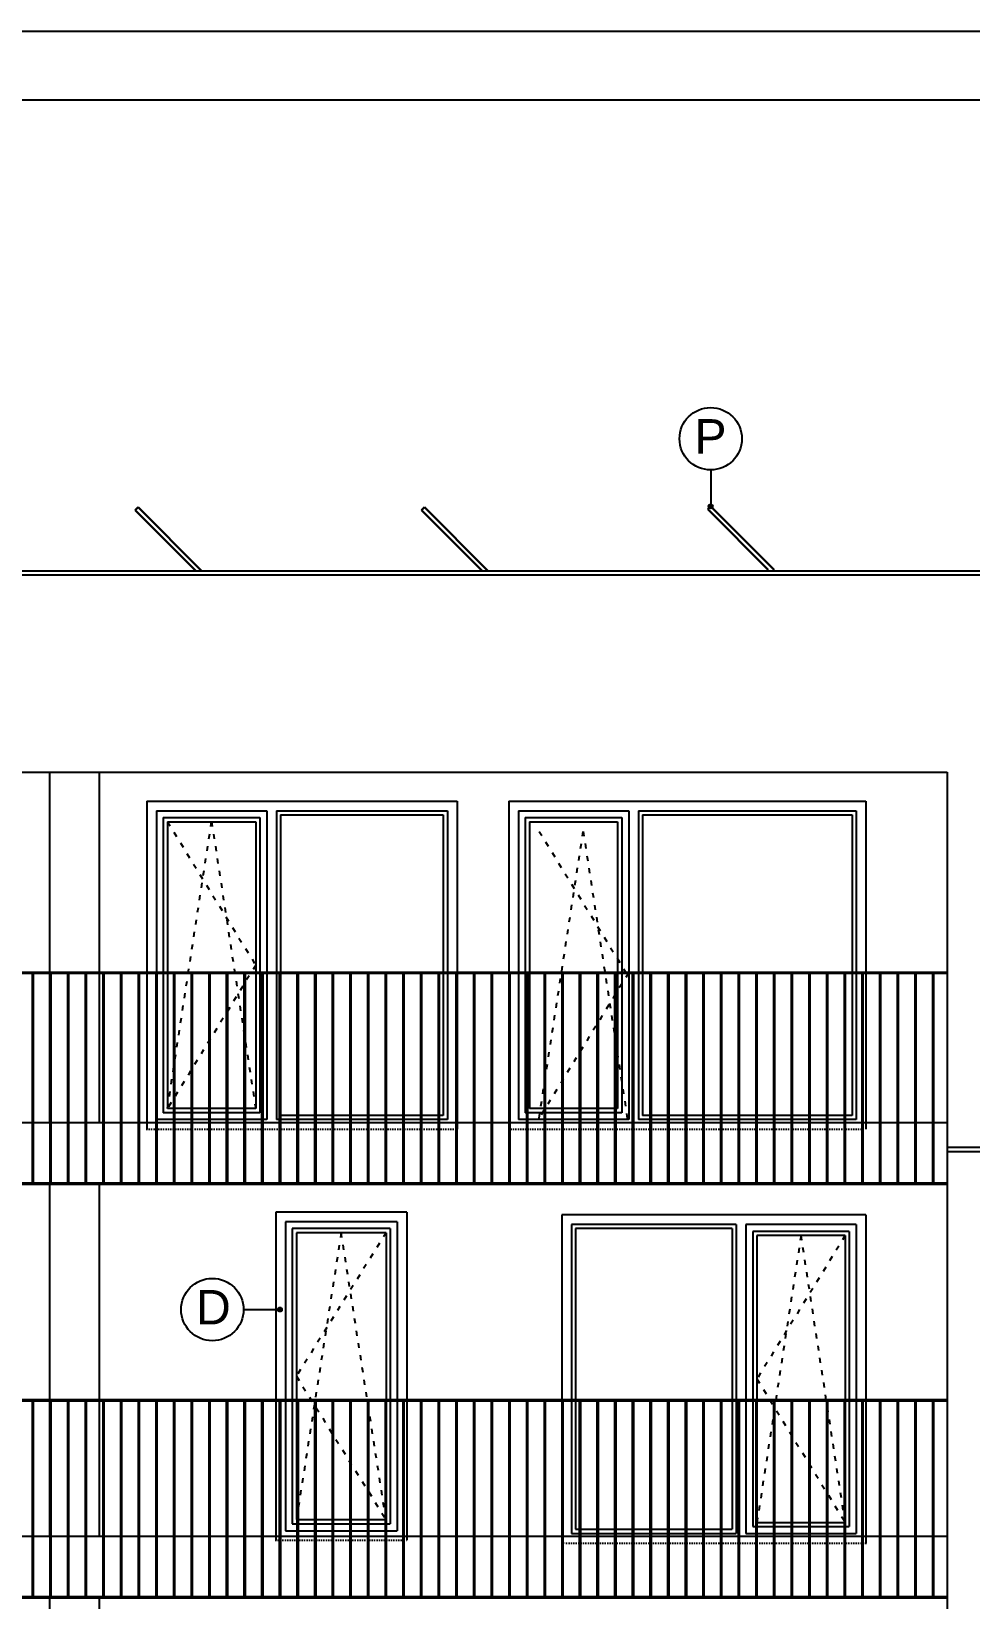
# Model space of a CAD drawing. Extents: x 3792242 to 5145247, y -1546315 to -1031918.
# Drawn here: x 4164849 to 4171661, y -1500436 to -1489065 of the extents above; entities that cross this region are included whole.
import ezdxf

# ---------------------------------------------------------------- set-up
doc = ezdxf.new("R2010")
doc.units = 0
doc.header["$MEASUREMENT"] = 0
doc.linetypes.add('ACAD_ISO03W100', pattern=[30, 12, -18])
doc.linetypes.add('ACAD_ISO07W100', pattern=[3.5, 0.5, -3])
for name, color, linetype in [('OKNÁ', 143, 'CONTINUOUS'), ('POZEMOK', 7, 'CONTINUOUS'), ('TENKÁ', 7, 'CONTINUOUS'), ('ZZ-elektro', 221, 'CONTINUOUS')]:
    doc.layers.add(name, color=color, linetype=linetype)
doc.styles.add('ARIAL', font='arial.ttf')

msp = doc.modelspace()

# ---------------------------------------------------------------- hatches: boundary and pattern name
at = {"layer": 'TENKÁ', "ltscale": 0.25}
h = msp.add_hatch(color=256, dxfattribs=at)
h.dxf.hatch_style = 1
h.paths.add_polyline_path([(4169761.063, -1492509.193, 1), (4169791.063, -1492509.193, 1)])
h = msp.add_hatch(color=256, dxfattribs=at)
h.dxf.hatch_style = 1
h.paths.add_polyline_path([(4166652.007, -1498347.371, 1), (4166652.007, -1498317.371, 1)])

# ---------------------------------------------------------------- linework, layer by layer
at = {"layer": 'OKNÁ'}
for p, q in [((4166656.276, -1494745.641), (4167836.276, -1494745.641)), ((4166656.276, -1494745.641), (4166656.276, -1496925.641)), ((4167836.276, -1494745.641), (4167836.276, -1496925.641)), ((4169281.276, -1494745.641), (4170801.276, -1494745.641)), ((4169281.276, -1494745.641), (4169281.276, -1496925.641)), ((4170801.276, -1494745.641), (4170801.276, -1496925.641)), ((4165836.276, -1494795.641), (4165836.276, -1496875.641)), ((4165836.276, -1494795.641), (4166476.276, -1494795.641)), ((4166476.276, -1494795.641), (4166476.276, -1496875.641)), ((4168461.276, -1494795.641), (4168461.276, -1496875.641)), ((4168461.276, -1494795.641), (4169101.276, -1494795.641)), ((4169101.276, -1494795.641), (4169101.276, -1496875.641)), ((4166476.276, -1496875.641), (4165836.276, -1496875.641)), ((4169101.276, -1496875.641), (4168461.276, -1496875.641)), ((4167836.276, -1496925.641), (4166656.276, -1496925.641)), ((4170801.276, -1496925.641), (4169281.276, -1496925.641)), ((4167421.276, -1497775.641), (4166771.276, -1497775.641)), ((4166771.276, -1497775.641), (4166771.276, -1499855.641)), ((4167421.276, -1497775.641), (4167421.276, -1499855.641)), ((4169931.276, -1497745.641), (4168796.276, -1497745.641)), ((4168796.276, -1497745.641), (4168796.276, -1499925.641)), ((4169931.276, -1497745.641), (4169931.276, -1499925.641)), ((4170751.276, -1497795.641), (4170111.276, -1497795.641)), ((4170111.276, -1497795.641), (4170111.276, -1499875.641)), ((4170751.276, -1497795.641), (4170751.276, -1499875.641)), ((4166771.276, -1499855.641), (4167421.276, -1499855.641)), ((4170111.276, -1499875.641), (4170751.276, -1499875.641)), ((4168796.276, -1499925.641), (4169931.276, -1499925.641))]:
    msp.add_line(p, q, dxfattribs=at)
at = {"layer": 'OKNÁ', "linetype": 'ACAD_ISO03W100', "ltscale": 3}
for p, q in [((4165836.276, -1494795.641), (4166476.276, -1495835.641)), ((4165836.276, -1496875.641), (4166156.276, -1494795.641)), ((4166156.276, -1494795.641), (4166476.276, -1496875.641)), ((4168531.276, -1494865.641), (4169171.276, -1495905.641)), ((4168531.276, -1496945.641), (4168851.276, -1494865.641)), ((4168851.276, -1494865.641), (4169171.276, -1496945.641)), ((4166476.276, -1495835.641), (4165836.276, -1496875.641)), ((4169178.661, -1495893.641), (4168531.276, -1496945.641)), ((4167421.276, -1497775.641), (4166771.276, -1498815.641)), ((4167096.276, -1497775.641), (4166771.276, -1499855.641)), ((4167421.276, -1499855.641), (4167096.276, -1497775.641)), ((4170751.276, -1497795.641), (4170111.276, -1498835.641)), ((4170431.276, -1497795.641), (4170111.276, -1499875.641)), ((4170751.276, -1499875.641), (4170431.276, -1497795.641)), ((4166771.276, -1498815.641), (4167421.276, -1499855.641)), ((4170111.276, -1498835.641), (4170751.276, -1499875.641))]:
    msp.add_line(p, q, dxfattribs=at)
at = {"layer": 'POZEMOK', "color": 8, "ltscale": 0.15}
for p, q in [((4158561.276, -1495885.641), (4171491.276, -1495885.641)), ((4158561.276, -1495893.641), (4171491.276, -1495893.641)), ((4164855.276, -1495893.641), (4164855.276, -1497415.641)), ((4164863.276, -1495893.641), (4164863.276, -1497415.641)), ((4164983.276, -1495893.641), (4164983.276, -1497415.641)), ((4164991.276, -1495893.641), (4164991.276, -1497415.641)), ((4165111.276, -1495893.641), (4165111.276, -1497425.641)), ((4165119.276, -1495893.641), (4165119.276, -1497425.641)), ((4165239.276, -1495893.641), (4165239.276, -1497415.641)), ((4165247.276, -1495893.641), (4165247.276, -1497415.641)), ((4165367.276, -1495893.641), (4165367.276, -1497415.641)), ((4165375.276, -1495893.641), (4165375.276, -1497415.641)), ((4165495.276, -1495893.641), (4165495.276, -1497415.641)), ((4165503.276, -1495893.641), (4165503.276, -1497415.641)), ((4165623.276, -1495893.641), (4165623.276, -1497415.641)), ((4165631.276, -1495893.641), (4165631.276, -1497415.641)), ((4165751.276, -1495893.641), (4165751.276, -1497415.641)), ((4165759.276, -1495893.641), (4165759.276, -1497415.641)), ((4165879.276, -1495893.641), (4165879.276, -1497415.641)), ((4165887.276, -1495893.641), (4165887.276, -1497415.641)), ((4166007.276, -1495893.641), (4166007.276, -1497415.641)), ((4166015.276, -1495893.641), (4166015.276, -1497415.641)), ((4166135.276, -1495893.641), (4166135.276, -1497415.641)), ((4166143.276, -1495893.641), (4166143.276, -1497415.641)), ((4166263.276, -1495893.641), (4166263.276, -1497415.641)), ((4166271.276, -1495893.641), (4166271.276, -1497415.641)), ((4166391.276, -1495893.641), (4166391.276, -1497415.641)), ((4166399.276, -1495893.641), (4166399.276, -1497415.641)), ((4166519.276, -1495893.641), (4166519.276, -1497415.641)), ((4166527.276, -1495893.641), (4166527.276, -1497415.641)), ((4166647.276, -1495893.641), (4166647.276, -1497415.641)), ((4166655.276, -1495893.641), (4166655.276, -1497415.641)), ((4166775.276, -1495893.641), (4166775.276, -1497415.641)), ((4166783.276, -1495893.641), (4166783.276, -1497415.641)), ((4166903.276, -1495893.641), (4166903.276, -1497415.641)), ((4166911.276, -1495893.641), (4166911.276, -1497415.641)), ((4167031.276, -1495893.641), (4167031.276, -1497415.641)), ((4167039.276, -1495893.641), (4167039.276, -1497415.641)), ((4167159.276, -1495893.641), (4167159.276, -1497415.641)), ((4167167.276, -1495893.641), (4167167.276, -1497415.641)), ((4167287.276, -1495893.641), (4167287.276, -1497415.641)), ((4167295.276, -1495893.641), (4167295.276, -1497415.641)), ((4167415.276, -1495893.641), (4167415.276, -1497415.641)), ((4167423.276, -1495893.641), (4167423.276, -1497415.641)), ((4167543.276, -1495893.641), (4167543.276, -1497415.641)), ((4167551.276, -1495893.641), (4167551.276, -1497415.641)), ((4167671.276, -1495893.641), (4167671.276, -1497415.641)), ((4167679.276, -1495893.641), (4167679.276, -1497415.641)), ((4167799.276, -1495893.641), (4167799.276, -1497415.641)), ((4167807.276, -1495893.641), (4167807.276, -1497415.641)), ((4167927.276, -1495893.641), (4167927.276, -1497415.641)), ((4167935.276, -1495893.641), (4167935.276, -1497415.641)), ((4168055.276, -1495893.641), (4168055.276, -1497415.641)), ((4168063.276, -1495893.641), (4168063.276, -1497415.641)), ((4168183.276, -1495893.641), (4168183.276, -1497415.641)), ((4168191.276, -1495893.641), (4168191.276, -1497415.641)), ((4168311.276, -1495893.641), (4168311.276, -1497415.641)), ((4168319.276, -1495893.641), (4168319.276, -1497415.641)), ((4168439.276, -1495893.641), (4168439.276, -1497415.641)), ((4168447.276, -1495893.641), (4168447.276, -1497415.641)), ((4168567.276, -1495893.641), (4168567.276, -1497415.641)), ((4168575.276, -1495893.641), (4168575.276, -1497415.641)), ((4168695.276, -1495893.641), (4168695.276, -1497415.641)), ((4168703.276, -1495893.641), (4168703.276, -1497415.641)), ((4168823.276, -1495893.641), (4168823.276, -1497415.641)), ((4168831.276, -1495893.641), (4168831.276, -1497415.641)), ((4168951.276, -1495893.641), (4168951.276, -1497415.641)), ((4168959.276, -1495893.641), (4168959.276, -1497415.641)), ((4169079.276, -1495893.641), (4169079.276, -1497415.641)), ((4169087.276, -1495893.641), (4169087.276, -1497415.641)), ((4169207.276, -1495893.641), (4169207.276, -1497415.641)), ((4169215.276, -1495893.641), (4169215.276, -1497415.641)), ((4169335.276, -1495893.641), (4169335.276, -1497415.641)), ((4169343.276, -1495893.641), (4169343.276, -1497415.641)), ((4169463.276, -1495893.641), (4169463.276, -1497415.641)), ((4169471.276, -1495893.641), (4169471.276, -1497415.641)), ((4169591.276, -1495893.641), (4169591.276, -1497415.641)), ((4169599.276, -1495893.641), (4169599.276, -1497415.641)), ((4169719.276, -1495893.641), (4169719.276, -1497415.641)), ((4169727.276, -1495893.641), (4169727.276, -1497415.641)), ((4169847.276, -1495893.641), (4169847.276, -1497415.641)), ((4169855.276, -1495893.641), (4169855.276, -1497415.641)), ((4169975.276, -1495893.641), (4169975.276, -1497415.641)), ((4169983.276, -1495893.641), (4169983.276, -1497415.641)), ((4170103.276, -1495893.641), (4170103.276, -1497415.641)), ((4170111.276, -1495893.641), (4170111.276, -1497415.641)), ((4170231.276, -1495893.641), (4170231.276, -1497415.641)), ((4170239.276, -1495893.641), (4170239.276, -1497415.641)), ((4170359.276, -1495893.641), (4170359.276, -1497415.641)), ((4170367.276, -1495893.641), (4170367.276, -1497415.641)), ((4170487.276, -1495893.641), (4170487.276, -1497425.641)), ((4170495.276, -1495893.641), (4170495.276, -1497425.641)), ((4170615.276, -1495893.641), (4170615.276, -1497415.641)), ((4170623.276, -1495893.641), (4170623.276, -1497415.641)), ((4170743.276, -1495893.641), (4170743.276, -1497415.641)), ((4170751.276, -1495893.641), (4170751.276, -1497415.641)), ((4170871.276, -1495893.641), (4170871.276, -1497415.641)), ((4170879.276, -1495893.641), (4170879.276, -1497415.641)), ((4170999.276, -1495893.641), (4170999.276, -1497415.641)), ((4171007.276, -1495893.641), (4171007.276, -1497415.641)), ((4171127.276, -1495893.641), (4171127.276, -1497415.641)), ((4171135.276, -1495893.641), (4171135.276, -1497415.641)), ((4171255.276, -1495893.641), (4171255.276, -1497415.641)), ((4171263.276, -1495893.641), (4171263.276, -1497415.641)), ((4171383.276, -1495893.641), (4171383.276, -1497415.641)), ((4171391.276, -1495893.641), (4171391.276, -1497415.641)), ((4158611.276, -1496975.641), (4171491.276, -1496975.641)), ((4171491.276, -1497415.641), (4158561.276, -1497415.641)), ((4171491.276, -1497425.641), (4158561.276, -1497425.641)), ((4158561.276, -1498985.641), (4171491.276, -1498985.641)), ((4158561.276, -1498993.641), (4171491.276, -1498993.641)), ((4164855.276, -1498993.641), (4164855.276, -1500415.641)), ((4164863.276, -1498993.641), (4164863.276, -1500415.641)), ((4164983.276, -1498993.641), (4164983.276, -1500415.641)), ((4164991.276, -1498993.641), (4164991.276, -1500415.641)), ((4165111.276, -1498993.641), (4165111.276, -1500425.641)), ((4165119.276, -1498993.641), (4165119.276, -1500425.641)), ((4165239.276, -1498993.641), (4165239.276, -1500415.641)), ((4165247.276, -1498993.641), (4165247.276, -1500415.641)), ((4165367.276, -1498993.641), (4165367.276, -1500415.641)), ((4165375.276, -1498993.641), (4165375.276, -1500415.641)), ((4165495.276, -1498993.641), (4165495.276, -1500415.641)), ((4165503.276, -1498993.641), (4165503.276, -1500415.641)), ((4165623.276, -1498993.641), (4165623.276, -1500415.641)), ((4165631.276, -1498993.641), (4165631.276, -1500415.641)), ((4165751.276, -1498993.641), (4165751.276, -1500415.641)), ((4165759.276, -1498993.641), (4165759.276, -1500415.641)), ((4165879.276, -1498993.641), (4165879.276, -1500415.641)), ((4165887.276, -1498993.641), (4165887.276, -1500415.641)), ((4166007.276, -1498993.641), (4166007.276, -1500415.641)), ((4166015.276, -1498993.641), (4166015.276, -1500415.641)), ((4166135.276, -1498993.641), (4166135.276, -1500415.641)), ((4166143.276, -1498993.641), (4166143.276, -1500415.641)), ((4166263.276, -1498993.641), (4166263.276, -1500415.641)), ((4166271.276, -1498993.641), (4166271.276, -1500415.641)), ((4166391.276, -1498993.641), (4166391.276, -1500415.641)), ((4166399.276, -1498993.641), (4166399.276, -1500415.641)), ((4166519.276, -1498993.641), (4166519.276, -1500415.641)), ((4166527.276, -1498993.641), (4166527.276, -1500415.641)), ((4166647.276, -1498993.641), (4166647.276, -1500415.641)), ((4166655.276, -1498993.641), (4166655.276, -1500415.641)), ((4166775.276, -1498993.641), (4166775.276, -1500415.641)), ((4166783.276, -1498993.641), (4166783.276, -1500415.641)), ((4166903.276, -1498993.641), (4166903.276, -1500415.641)), ((4166911.276, -1498993.641), (4166911.276, -1500415.641)), ((4167031.276, -1498993.641), (4167031.276, -1500415.641)), ((4167039.276, -1498993.641), (4167039.276, -1500415.641)), ((4167159.276, -1498993.641), (4167159.276, -1500415.641)), ((4167167.276, -1498993.641), (4167167.276, -1500415.641)), ((4167287.276, -1498993.641), (4167287.276, -1500415.641)), ((4167295.276, -1498993.641), (4167295.276, -1500415.641)), ((4167415.276, -1498993.641), (4167415.276, -1500415.641)), ((4167423.276, -1498993.641), (4167423.276, -1500415.641)), ((4167543.276, -1498993.641), (4167543.276, -1500415.641)), ((4167551.276, -1498993.641), (4167551.276, -1500415.641)), ((4167671.276, -1498993.641), (4167671.276, -1500415.641)), ((4167679.276, -1498993.641), (4167679.276, -1500415.641)), ((4167799.276, -1498993.641), (4167799.276, -1500415.641)), ((4167807.276, -1498993.641), (4167807.276, -1500415.641)), ((4167927.276, -1498993.641), (4167927.276, -1500415.641)), ((4167935.276, -1498993.641), (4167935.276, -1500415.641)), ((4168055.276, -1498993.641), (4168055.276, -1500415.641)), ((4168063.276, -1498993.641), (4168063.276, -1500415.641)), ((4168183.276, -1498993.641), (4168183.276, -1500415.641)), ((4168191.276, -1498993.641), (4168191.276, -1500415.641)), ((4168311.276, -1498993.641), (4168311.276, -1500415.641)), ((4168319.276, -1498993.641), (4168319.276, -1500415.641)), ((4168439.276, -1498993.641), (4168439.276, -1500415.641)), ((4168447.276, -1498993.641), (4168447.276, -1500415.641)), ((4168567.276, -1498993.641), (4168567.276, -1500415.641)), ((4168575.276, -1498993.641), (4168575.276, -1500415.641)), ((4168695.276, -1498993.641), (4168695.276, -1500415.641)), ((4168703.276, -1498993.641), (4168703.276, -1500415.641)), ((4168823.276, -1498993.641), (4168823.276, -1500415.641)), ((4168831.276, -1498993.641), (4168831.276, -1500415.641)), ((4168951.276, -1498993.641), (4168951.276, -1500415.641)), ((4168959.276, -1498993.641), (4168959.276, -1500415.641)), ((4169079.276, -1498993.641), (4169079.276, -1500415.641)), ((4169087.276, -1498993.641), (4169087.276, -1500415.641)), ((4169207.276, -1498993.641), (4169207.276, -1500415.641)), ((4169215.276, -1498993.641), (4169215.276, -1500415.641)), ((4169335.276, -1498993.641), (4169335.276, -1500415.641)), ((4169343.276, -1498993.641), (4169343.276, -1500415.641)), ((4169463.276, -1498993.641), (4169463.276, -1500415.641)), ((4169471.276, -1498993.641), (4169471.276, -1500415.641)), ((4169591.276, -1498993.641), (4169591.276, -1500415.641)), ((4169599.276, -1498993.641), (4169599.276, -1500415.641)), ((4169719.276, -1498993.641), (4169719.276, -1500415.641)), ((4169727.276, -1498993.641), (4169727.276, -1500415.641)), ((4169847.276, -1498993.641), (4169847.276, -1500415.641)), ((4169855.276, -1498993.641), (4169855.276, -1500415.641)), ((4169975.276, -1498993.641), (4169975.276, -1500415.641)), ((4169983.276, -1498993.641), (4169983.276, -1500415.641)), ((4170103.276, -1498993.641), (4170103.276, -1500415.641)), ((4170111.276, -1498993.641), (4170111.276, -1500415.641)), ((4170231.276, -1498993.641), (4170231.276, -1500415.641)), ((4170239.276, -1498993.641), (4170239.276, -1500415.641)), ((4170359.276, -1498993.641), (4170359.276, -1500415.641)), ((4170367.276, -1498993.641), (4170367.276, -1500415.641)), ((4170487.276, -1498993.641), (4170487.276, -1500425.641)), ((4170495.276, -1498993.641), (4170495.276, -1500425.641)), ((4170615.276, -1498993.641), (4170615.276, -1500415.641)), ((4170623.276, -1498993.641), (4170623.276, -1500415.641)), ((4170743.276, -1498993.641), (4170743.276, -1500415.641)), ((4170751.276, -1498993.641), (4170751.276, -1500415.641)), ((4170871.276, -1498993.641), (4170871.276, -1500415.641)), ((4170879.276, -1498993.641), (4170879.276, -1500415.641)), ((4170999.276, -1498993.641), (4170999.276, -1500415.641)), ((4171007.276, -1498993.641), (4171007.276, -1500415.641)), ((4171127.276, -1498993.641), (4171127.276, -1500415.641)), ((4171135.276, -1498993.641), (4171135.276, -1500415.641)), ((4171255.276, -1498993.641), (4171255.276, -1500415.641)), ((4171263.276, -1498993.641), (4171263.276, -1500415.641)), ((4171383.276, -1498993.641), (4171383.276, -1500415.641)), ((4171391.276, -1498993.641), (4171391.276, -1500415.641)), ((4158611.276, -1499975.641), (4171491.276, -1499975.641)), ((4171491.276, -1500415.641), (4158561.276, -1500415.641)), ((4171491.276, -1500425.641), (4158561.276, -1500425.641))]:
    msp.add_line(p, q, dxfattribs=at)
at = {"layer": 'TENKÁ', "color": 7}
for p, q in [((4244788.173, -1489065.189), (4148671.359, -1489065.189)), ((4244288.173, -1489565.189), (4149171.359, -1489565.189))]:
    msp.add_line(p, q, dxfattribs=at)
at = {"layer": 'TENKÁ', "ltscale": 0.25}
for p, q in [((4169776.063, -1492245.133), (4169776.063, -1492509.193)), ((4166387.947, -1498332.371), (4166652.007, -1498332.371))]:
    msp.add_line(p, q, dxfattribs=at)
at = {"layer": 'TENKÁ'}
for p, q in [((4158161.276, -1492975.641), (4217791.276, -1492975.641)), ((4158161.276, -1493005.641), (4217791.276, -1493005.641)), ((4158811.276, -1494435.641), (4171491.276, -1494435.641)), ((4164981.276, -1494435.641), (4164981.276, -1496975.641)), ((4165341.276, -1494435.641), (4165341.276, -1496975.641)), ((4171491.276, -1494435.641), (4171491.276, -1506485.641)), ((4165686.276, -1494645.641), (4167936.276, -1494645.641)), ((4165686.276, -1494645.641), (4165686.276, -1497025.641)), ((4167936.276, -1494645.641), (4167936.276, -1497025.641)), ((4168311.276, -1494645.641), (4170901.276, -1494645.641)), ((4168311.276, -1494645.641), (4168311.276, -1497025.641)), ((4170901.276, -1494645.641), (4170901.276, -1497025.641)), ((4165756.276, -1494715.641), (4166556.276, -1494715.641)), ((4165756.276, -1494715.641), (4165756.276, -1496955.641)), ((4166556.276, -1494715.641), (4166556.276, -1496955.641)), ((4166626.276, -1494715.641), (4167866.276, -1494715.641)), ((4166626.276, -1494715.641), (4166626.276, -1496955.641)), ((4167866.276, -1494715.641), (4167866.276, -1496955.641)), ((4168381.276, -1494715.641), (4169181.276, -1494715.641)), ((4168381.276, -1494715.641), (4168381.276, -1496955.641)), ((4169181.276, -1494715.641), (4169181.276, -1496955.641)), ((4169251.276, -1494715.641), (4170831.276, -1494715.641)), ((4169251.276, -1494715.641), (4169251.276, -1496955.641)), ((4170831.276, -1494715.641), (4170831.276, -1496955.641)), ((4165806.276, -1494765.641), (4166506.276, -1494765.641)), ((4165806.276, -1494765.641), (4165806.276, -1496905.641)), ((4166506.276, -1494765.641), (4166506.276, -1496905.641)), ((4168431.276, -1494765.641), (4169131.276, -1494765.641)), ((4168431.276, -1494765.641), (4168431.276, -1496905.641)), ((4169131.276, -1494765.641), (4169131.276, -1496905.641)), ((4166506.276, -1496905.641), (4165806.276, -1496905.641)), ((4169131.276, -1496905.641), (4168431.276, -1496905.641)), ((4166556.276, -1496955.641), (4165756.276, -1496955.641)), ((4167866.276, -1496955.641), (4166626.276, -1496955.641)), ((4169181.276, -1496955.641), (4168381.276, -1496955.641)), ((4170831.276, -1496955.641), (4169251.276, -1496955.641)), ((4171491.276, -1497155.641), (4219191.276, -1497155.641)), ((4171491.276, -1497185.641), (4219191.276, -1497185.641)), ((4164981.276, -1497425.641), (4164981.276, -1499975.641)), ((4165341.276, -1497425.641), (4165341.276, -1499975.641)), ((4167571.276, -1497625.641), (4166621.276, -1497625.641)), ((4166621.276, -1497625.641), (4166621.276, -1500005.641)), ((4167501.276, -1497695.641), (4166691.276, -1497695.641)), ((4166691.276, -1497695.641), (4166691.276, -1499935.641)), ((4167501.276, -1497695.641), (4167501.276, -1499935.641)), ((4167571.276, -1497625.641), (4167571.276, -1500005.641)), ((4170901.276, -1497645.641), (4168696.276, -1497645.641)), ((4168696.276, -1497645.641), (4168696.276, -1500025.641)), ((4169961.276, -1497715.641), (4168766.276, -1497715.641)), ((4168766.276, -1497715.641), (4168766.276, -1499955.641)), ((4169961.276, -1497715.641), (4169961.276, -1499955.641)), ((4170831.276, -1497715.641), (4170031.276, -1497715.641)), ((4170031.276, -1497715.641), (4170031.276, -1499955.641)), ((4170831.276, -1497715.641), (4170831.276, -1499955.641)), ((4170901.276, -1497645.641), (4170901.276, -1500025.641)), ((4170901.276, -1497645.641), (4170901.276, -1500025.641)), ((4167451.276, -1497745.641), (4166741.276, -1497745.641)), ((4166741.276, -1497745.641), (4166741.276, -1499885.641)), ((4167451.276, -1497745.641), (4167451.276, -1499885.641)), ((4170781.276, -1497765.641), (4170081.276, -1497765.641)), ((4170081.276, -1497765.641), (4170081.276, -1499905.641)), ((4170781.276, -1497765.641), (4170781.276, -1499905.641)), ((4166691.276, -1499935.641), (4167501.276, -1499935.641)), ((4166741.276, -1499885.641), (4167451.276, -1499885.641)), ((4168766.276, -1499955.641), (4169961.276, -1499955.641)), ((4170031.276, -1499955.641), (4170831.276, -1499955.641)), ((4170081.276, -1499905.641), (4170781.276, -1499905.641)), ((4164981.276, -1500425.641), (4164981.276, -1502975.641)), ((4165341.276, -1500425.641), (4165341.276, -1502975.641))]:
    msp.add_line(p, q, dxfattribs=at)
at = {"layer": 'TENKÁ', "linetype": 'ACAD_ISO07W100', "ltscale": 5}
for p, q in [((4165686.276, -1497025.641), (4167936.276, -1497025.641)), ((4168311.276, -1497025.641), (4170901.276, -1497025.641)), ((4166621.276, -1500005.641), (4167571.276, -1500005.641)), ((4170901.276, -1500025.641), (4168696.276, -1500025.641))]:
    msp.add_line(p, q, dxfattribs=at)
at = {"layer": 'TENKÁ', "ltscale": 0.25}
for centre, radius in [((4169776.063, -1492018.962), 226.172), ((4169776.063, -1492509.193), 15), ((4166161.776, -1498332.371), 226.172), ((4166652.007, -1498332.371), 15)]:
    msp.add_circle(centre, radius, dxfattribs=at)
at = {"layer": 'ZZ-elektro', "color": 253, "lineweight": 30, "ltscale": 10}
for p, q in [((4165624.063, -1492515.641), (4165602.849, -1492536.855)), ((4165602.849, -1492536.855), (4166041.636, -1492975.641)), ((4165624.063, -1492515.641), (4166084.063, -1492975.641)), ((4167700.063, -1492515.641), (4167678.849, -1492536.855)), ((4167678.849, -1492536.855), (4168117.636, -1492975.641)), ((4167700.063, -1492515.641), (4168160.063, -1492975.641)), ((4169776.063, -1492509.193), (4169754.849, -1492530.406)), ((4169754.849, -1492530.406), (4170193.636, -1492969.193)), ((4169776.063, -1492509.193), (4170236.063, -1492969.193))]:
    msp.add_line(p, q, dxfattribs=at)

# ---------------------------------------------------------------- texts
at = {"layer": 'TENKÁ', "lineweight": 40, "ltscale": 0.25, "style": 'ARIAL'}
for s, p in [('P', (4169657.876, -1492126.853)), ('D', (4166043.589, -1498440.262))]:
    msp.add_text(s, height=250, dxfattribs=at).set_placement(p)

doc.saveas('drawing.dxf')
